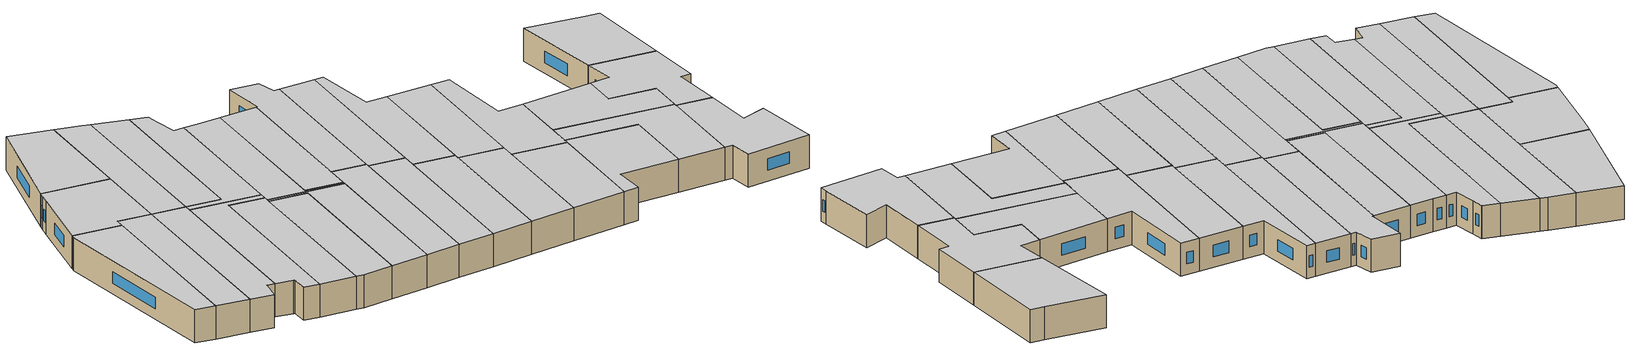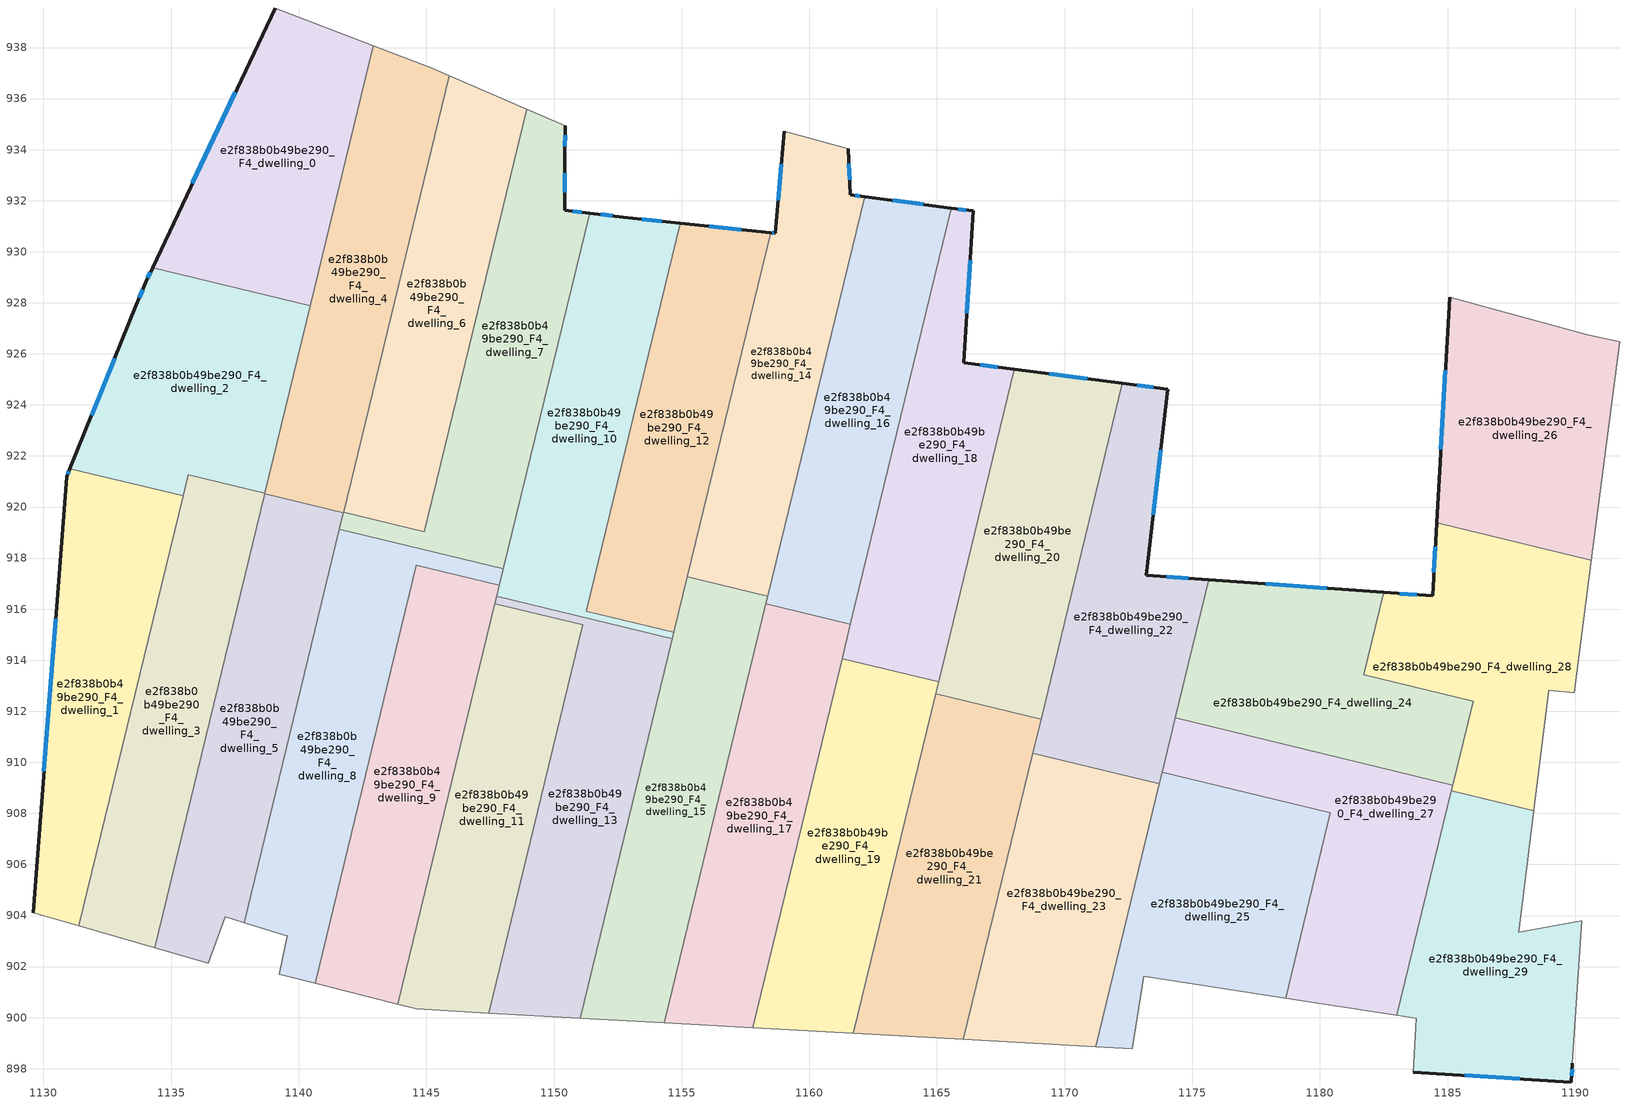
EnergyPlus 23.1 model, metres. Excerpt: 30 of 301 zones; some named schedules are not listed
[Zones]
e2f838b0b49be290_F4_dwelling_0
 floor to e2f838b0b49be290_F3_dwelling_0 (EU_floor_Construction): 1142.92,938.07 1140.46,927.88 1134.28,929.38 1139.07,939.55 z12
 wall outside (EU_wall_Construction): 1139.07,939.55 1134.28,929.38 z12:15
 wall to e2f838b0b49be290_F4_dwelling_2 (EU_wall_Construction): 1134.28,929.38 1140.46,927.88 z12:15
 wall adiabatic (EU_wall_Construction): 1142.92,938.07 1139.07,939.55 z12:15
 wall to e2f838b0b49be290_F4_dwelling_4 (EU_wall_Construction): 1140.46,927.88 1142.92,938.07 z12:15
 window (EU_Window_Construction): 1137.51,936.24 1135.84,932.69 z12.98:14.02
 ceiling to e2f838b0b49be290_F5_dwelling_0 (EU_floor_Construction): 1140.46,927.88 1142.92,938.07 1139.07,939.55 1134.28,929.38 z15
e2f838b0b49be290_F4_dwelling_1
 floor to e2f838b0b49be290_F3_dwelling_1 (EU_floor_Construction): 1135.47,920.44 1131.39,903.59 1129.59,904.11 1130.9,921.18 1131.04,921.51 z12
 wall outside (EU_wall_Construction): 1131.04,921.51 1130.9,921.18 1129.59,904.11 z12:15
 wall to e2f838b0b49be290_F4_dwelling_2 (EU_wall_Construction): 1135.47,920.44 1131.04,921.51 z12:15
 wall adiabatic (EU_wall_Construction): 1129.59,904.11 1131.39,903.59 z12:15
 wall to e2f838b0b49be290_F4_dwelling_3 (EU_wall_Construction): 1131.39,903.59 1135.47,920.44 z12:15
 window (EU_Window_Construction): 1130.48,915.63 1130.02,909.66 / 1130.99,921.4 1130.95,921.29 z12.98:14.02
 ceiling to e2f838b0b49be290_F5_dwelling_1 (EU_floor_Construction): 1131.39,903.59 1135.47,920.44 1131.04,921.51 1130.9,921.18 1129.59,904.11 z15
e2f838b0b49be290_F4_dwelling_10
 floor to e2f838b0b49be290_F3_dwelling_10 (EU_floor_Construction): 1154.93,931.12 1151.25,915.92 1154.69,915.09 1154.63,914.84 1147.75,916.51 1151.39,931.52 1152.71,931.36 z12
 wall outside (EU_wall_Construction): 1154.93,931.12 1152.71,931.36 1151.39,931.52 z12:15
 wall to e2f838b0b49be290_F4_dwelling_12 (EU_wall_Construction): 1154.69,915.09 1151.25,915.92 1154.93,931.12 z12:15
 wall to e2f838b0b49be290_F4_dwelling_13 (EU_wall_Construction): 1147.75,916.51 1154.63,914.84 z12:15
 wall to e2f838b0b49be290_F4_dwelling_7 (EU_wall_Construction): 1151.39,931.52 1148.01,917.58 z12:15
 wall to e2f838b0b49be290_F4_dwelling_15 (EU_wall_Construction): 1154.63,914.84 1154.69,915.09 z12:15
 wall to e2f838b0b49be290_F4_dwelling_8 (EU_wall_Construction): 1148.01,917.58 1147.86,916.94 z12:15
 wall to e2f838b0b49be290_F4_dwelling_9 (EU_wall_Construction): 1147.86,916.94 1147.75,916.51 z12:15
 window (EU_Window_Construction): 1154.21,931.2 1153.43,931.28 / 1152.28,931.41 1151.82,931.46 z12.98:14.02
 ceiling to e2f838b0b49be290_F5_dwelling_10 (EU_floor_Construction): 1154.63,914.84 1154.69,915.09 1151.25,915.92 1154.93,931.12 1152.71,931.36 1151.39,931.52 1147.75,916.51 z15
e2f838b0b49be290_F4_dwelling_11
 floor to e2f838b0b49be290_F3_dwelling_11 (EU_floor_Construction): 1151.12,915.39 1147.44,900.18 1144.6,900.34 1143.88,900.52 1147.69,916.22 z12
 wall adiabatic (EU_wall_Construction): 1143.88,900.52 1144.6,900.34 1147.44,900.18 z12:15
 wall to e2f838b0b49be290_F4_dwelling_13 (EU_wall_Construction): 1147.44,900.18 1151.12,915.39 1147.69,916.22 z12:15
 wall to e2f838b0b49be290_F4_dwelling_9 (EU_wall_Construction): 1147.69,916.22 1143.88,900.52 z12:15
 ceiling to e2f838b0b49be290_F5_dwelling_11 (EU_floor_Construction): 1147.44,900.18 1151.12,915.39 1147.69,916.22 1143.88,900.52 1144.6,900.34 z15
e2f838b0b49be290_F4_dwelling_12
 floor to e2f838b0b49be290_F3_dwelling_12 (EU_floor_Construction): 1158.48,930.75 1154.69,915.09 1151.25,915.92 1154.93,931.12 z12
 wall outside (EU_wall_Construction): 1158.48,930.75 1154.93,931.12 z12:15
 wall to e2f838b0b49be290_F4_dwelling_14 (EU_wall_Construction): 1155.22,917.28 1158.48,930.75 z12:15
 wall to e2f838b0b49be290_F4_dwelling_15 (EU_wall_Construction): 1154.69,915.09 1155.22,917.28 z12:15
 window (EU_Window_Construction): 1157.33,930.87 1156.09,931 z12.98:14.02
 ceiling to e2f838b0b49be290_F5_dwelling_12 (EU_floor_Construction): 1154.69,915.09 1158.48,930.75 1154.93,931.12 1151.25,915.92 z15
e2f838b0b49be290_F4_dwelling_13
 floor to e2f838b0b49be290_F3_dwelling_13 (EU_floor_Construction): 1154.63,914.84 1151.03,899.98 1147.44,900.18 1151.12,915.39 1147.69,916.22 1147.75,916.51 z12
 wall adiabatic (EU_wall_Construction): 1147.44,900.18 1151.03,899.98 z12:15
 wall to e2f838b0b49be290_F4_dwelling_15 (EU_wall_Construction): 1151.03,899.98 1154.63,914.84 z12:15
 wall to e2f838b0b49be290_F4_dwelling_9 (EU_wall_Construction): 1147.75,916.51 1147.69,916.22 z12:15
 ceiling to e2f838b0b49be290_F5_dwelling_13 (EU_floor_Construction): 1151.03,899.98 1154.63,914.84 1147.75,916.51 1147.69,916.22 1151.12,915.39 1147.44,900.18 z15
e2f838b0b49be290_F4_dwelling_14
 floor to e2f838b0b49be290_F3_dwelling_14 (EU_floor_Construction): 1161.52,934.03 1161.61,932.23 1162.16,932.16 1158.37,916.51 1155.22,917.28 1158.48,930.75 1158.67,930.73 1159.01,934.72 z12
 wall outside (EU_wall_Construction): 1162.16,932.16 1161.61,932.23 1161.52,934.03 / 1159.01,934.72 1158.67,930.73 1158.48,930.75 z12:15
 wall to e2f838b0b49be290_F4_dwelling_15 (EU_wall_Construction): 1155.22,917.28 1158.37,916.51 z12:15
 wall adiabatic (EU_wall_Construction): 1161.52,934.03 1159.01,934.72 z12:15
 wall to e2f838b0b49be290_F4_dwelling_16 (EU_wall_Construction): 1158.37,916.51 1162.16,932.16 z12:15
 window (EU_Window_Construction): 1161.58,932.81 1161.55,933.44 / 1161.98,932.18 1161.79,932.2 / 1158.61,930.73 1158.55,930.74 / 1158.9,933.42 1158.78,932.03 z12.98:14.02
 ceiling to e2f838b0b49be290_F5_dwelling_14 (EU_floor_Construction): 1158.37,916.51 1162.16,932.16 1161.61,932.23 1161.52,934.03 1159.01,934.72 1158.67,930.73 1158.48,930.75 1155.22,917.28 z15
e2f838b0b49be290_F4_dwelling_15
 floor to e2f838b0b49be290_F3_dwelling_15 (EU_floor_Construction): 1158.37,916.51 1154.32,899.8 1151.03,899.98 1155.22,917.28 z12
 wall adiabatic (EU_wall_Construction): 1151.03,899.98 1154.32,899.8 z12:15
 wall to e2f838b0b49be290_F4_dwelling_17 (EU_wall_Construction): 1154.32,899.8 1158.3,916.22 z12:15
 wall to e2f838b0b49be290_F4_dwelling_16 (EU_wall_Construction): 1158.3,916.22 1158.37,916.52 z12:15
 ceiling to e2f838b0b49be290_F5_dwelling_15 (EU_floor_Construction): 1154.32,899.8 1158.37,916.51 1155.22,917.28 1151.03,899.98 z15
e2f838b0b49be290_F4_dwelling_16
 floor to e2f838b0b49be290_F3_dwelling_16 (EU_floor_Construction): 1165.56,931.71 1161.61,915.42 1158.3,916.22 1162.16,932.16 z12
 wall outside (EU_wall_Construction): 1165.56,931.71 1162.16,932.16 z12:15
 wall to e2f838b0b49be290_F4_dwelling_17 (EU_wall_Construction): 1158.3,916.22 1161.61,915.42 z12:15
 wall to e2f838b0b49be290_F4_dwelling_18 (EU_wall_Construction): 1161.61,915.42 1165.56,931.71 z12:15
 window (EU_Window_Construction): 1164.45,931.86 1163.27,932.01 z12.98:14.02
 ceiling to e2f838b0b49be290_F5_dwelling_16 (EU_floor_Construction): 1161.61,915.42 1165.56,931.71 1162.16,932.16 1158.3,916.22 z15
e2f838b0b49be290_F4_dwelling_17
 floor to e2f838b0b49be290_F3_dwelling_17 (EU_floor_Construction): 1161.61,915.42 1157.78,899.61 1154.32,899.8 1158.3,916.22 z12
 wall adiabatic (EU_wall_Construction): 1154.32,899.8 1157.78,899.61 z12:15
 wall to e2f838b0b49be290_F4_dwelling_19 (EU_wall_Construction): 1157.78,899.61 1161.28,914.07 z12:15
 wall to e2f838b0b49be290_F4_dwelling_18 (EU_wall_Construction): 1161.28,914.07 1161.61,915.42 z12:15
 ceiling to e2f838b0b49be290_F5_dwelling_17 (EU_floor_Construction): 1157.78,899.61 1161.61,915.42 1158.3,916.22 1154.32,899.8 z15
e2f838b0b49be290_F4_dwelling_18
 floor to e2f838b0b49be290_F3_dwelling_18 (EU_floor_Construction): 1166.42,931.6 1166.05,925.66 1168.03,925.4 1165.06,913.15 1161.28,914.07 1165.56,931.71 z12
 wall outside (EU_wall_Construction): 1168.03,925.4 1166.05,925.66 1166.42,931.6 1165.56,931.71 z12:15
 wall to e2f838b0b49be290_F4_dwelling_19 (EU_wall_Construction): 1161.28,914.07 1165.06,913.15 z12:15
 wall to e2f838b0b49be290_F4_dwelling_20 (EU_wall_Construction): 1165.06,913.15 1168.03,925.4 z12:15
 window (EU_Window_Construction): 1166.14,931.63 1165.84,931.67 / 1166.17,927.59 1166.3,929.67 / 1167.39,925.48 1166.69,925.57 z12.98:14.02
 ceiling to e2f838b0b49be290_F5_dwelling_18 (EU_floor_Construction): 1165.06,913.15 1168.03,925.4 1166.05,925.66 1166.42,931.6 1165.56,931.71 1161.28,914.07 z15
e2f838b0b49be290_F4_dwelling_19
 floor to e2f838b0b49be290_F3_dwelling_19 (EU_floor_Construction): 1165.06,913.15 1161.73,899.38 1157.78,899.61 1161.28,914.07 z12
 wall adiabatic (EU_wall_Construction): 1157.78,899.61 1161.73,899.38 z12:15
 wall to e2f838b0b49be290_F4_dwelling_21 (EU_wall_Construction): 1161.73,899.38 1164.95,912.69 z12:15
 wall to e2f838b0b49be290_F4_dwelling_20 (EU_wall_Construction): 1164.95,912.69 1165.06,913.15 z12:15
 ceiling to e2f838b0b49be290_F5_dwelling_19 (EU_floor_Construction): 1161.73,899.38 1165.06,913.15 1161.28,914.07 1157.78,899.61 z15
e2f838b0b49be290_F4_dwelling_2
 floor to e2f838b0b49be290_F3_dwelling_2 (EU_floor_Construction): 1140.46,927.88 1138.68,920.53 1135.67,921.26 1135.47,920.44 1131.04,921.51 1133.64,927.92 1134,928.8 1134.28,929.38 z12
 wall outside (EU_wall_Construction): 1134.28,929.38 1134,928.8 1133.64,927.92 1131.04,921.51 z12:15
 wall to e2f838b0b49be290_F4_dwelling_3 (EU_wall_Construction): 1135.47,920.44 1135.67,921.26 1138.68,920.53 z12:15
 wall to e2f838b0b49be290_F4_dwelling_4 (EU_wall_Construction): 1138.68,920.53 1140.46,927.88 z12:15
 window (EU_Window_Construction): 1132.79,925.83 1131.88,923.59 / 1133.88,928.51 1133.76,928.2 / 1134.19,929.19 1134.09,928.99 z12.98:14.02
 ceiling to e2f838b0b49be290_F5_dwelling_2 (EU_floor_Construction): 1138.68,920.53 1140.46,927.88 1134.28,929.38 1134,928.8 1133.64,927.92 1131.04,921.51 1135.47,920.44 1135.67,921.26 z15
e2f838b0b49be290_F4_dwelling_20
 floor to e2f838b0b49be290_F3_dwelling_20 (EU_floor_Construction): 1172.26,924.84 1169.07,911.69 1164.95,912.69 1168.03,925.4 z12
 wall outside (EU_wall_Construction): 1172.26,924.84 1168.03,925.4 z12:15
 wall to e2f838b0b49be290_F4_dwelling_21 (EU_wall_Construction): 1164.95,912.69 1169.07,911.69 z12:15
 wall to e2f838b0b49be290_F4_dwelling_22 (EU_wall_Construction): 1169.07,911.69 1172.26,924.84 z12:15
 window (EU_Window_Construction): 1170.88,925.02 1169.4,925.22 z12.98:14.02
 ceiling to e2f838b0b49be290_F5_dwelling_20 (EU_floor_Construction): 1169.07,911.69 1172.26,924.84 1168.03,925.4 1164.95,912.69 z15
e2f838b0b49be290_F4_dwelling_21
 floor to e2f838b0b49be290_F3_dwelling_21 (EU_floor_Construction): 1169.07,911.69 1166.04,899.15 1161.73,899.38 1164.95,912.69 z12
 wall adiabatic (EU_wall_Construction): 1161.73,899.38 1166.04,899.15 z12:15
 wall to e2f838b0b49be290_F4_dwelling_23 (EU_wall_Construction): 1166.04,899.15 1168.75,910.36 z12:15
 wall to e2f838b0b49be290_F4_dwelling_22 (EU_wall_Construction): 1168.75,910.36 1169.08,911.69 z12:15
 ceiling to e2f838b0b49be290_F5_dwelling_21 (EU_floor_Construction): 1166.04,899.15 1169.07,911.69 1164.95,912.69 1161.73,899.38 z15
e2f838b0b49be290_F4_dwelling_22
 floor to e2f838b0b49be290_F3_dwelling_22 (EU_floor_Construction): 1174.04,924.61 1173.2,917.33 1175.65,917.15 1173.71,909.16 1168.75,910.36 1172.26,924.84 z12
 wall outside (EU_wall_Construction): 1175.65,917.15 1173.2,917.33 1174.04,924.61 1172.26,924.84 z12:15
 wall to e2f838b0b49be290_F4_dwelling_23 (EU_wall_Construction): 1168.75,910.36 1173.71,909.16 z12:15
 wall to e2f838b0b49be290_F4_dwelling_24 (EU_wall_Construction): 1174.34,911.74 1175.65,917.15 z12:15
 wall to e2f838b0b49be290_F4_dwelling_27 (EU_wall_Construction): 1173.82,909.62 1174.33,911.74 z12:15
 wall to e2f838b0b49be290_F4_dwelling_25 (EU_wall_Construction): 1173.71,909.16 1173.82,909.62 z12:15
 window (EU_Window_Construction): 1173.46,924.68 1172.84,924.76 / 1173.47,919.7 1173.77,922.24 / 1174.85,917.21 1174,917.27 z12.98:14.02
 ceiling to e2f838b0b49be290_F5_dwelling_22 (EU_floor_Construction): 1173.71,909.16 1175.65,917.15 1173.2,917.33 1174.04,924.61 1172.26,924.84 1168.75,910.36 z15
e2f838b0b49be290_F4_dwelling_23
 floor to e2f838b0b49be290_F3_dwelling_23 (EU_floor_Construction): 1173.71,909.16 1171.21,898.86 1166.04,899.15 1168.75,910.36 z12
 wall adiabatic (EU_wall_Construction): 1166.04,899.15 1171.21,898.86 z12:15
 wall to e2f838b0b49be290_F4_dwelling_25 (EU_wall_Construction): 1171.21,898.86 1173.71,909.16 z12:15
 ceiling to e2f838b0b49be290_F5_dwelling_23 (EU_floor_Construction): 1171.21,898.86 1173.71,909.16 1168.75,910.36 1166.04,899.15 z15
e2f838b0b49be290_F4_dwelling_24
 floor to e2f838b0b49be290_F3_dwelling_24 (EU_floor_Construction): 1182.5,916.66 1181.72,913.43 1186,912.39 1185.2,909.11 1174.33,911.74 1175.65,917.15 z12
 wall outside (EU_wall_Construction): 1182.5,916.66 1175.65,917.15 z12:15
 wall to e2f838b0b49be290_F4_dwelling_28 (EU_wall_Construction): 1185.2,909.11 1186,912.39 1181.72,913.43 1182.5,916.66 z12:15
 wall to e2f838b0b49be290_F4_dwelling_27 (EU_wall_Construction): 1174.33,911.74 1185.2,909.11 z12:15
 window (EU_Window_Construction): 1180.27,916.82 1177.88,916.99 z12.98:14.02
 ceiling to e2f838b0b49be290_F5_dwelling_24 (EU_floor_Construction): 1185.2,909.11 1186,912.39 1181.72,913.43 1182.5,916.66 1175.65,917.15 1174.33,911.74 z15
e2f838b0b49be290_F4_dwelling_25
 floor to e2f838b0b49be290_F3_dwelling_25 (EU_floor_Construction): 1180.41,908.02 1178.65,900.77 1173.1,901.62 1172.64,898.78 1171.21,898.86 1173.82,909.62 z12
 wall to e2f838b0b49be290_F4_dwelling_27 (EU_wall_Construction): 1178.65,900.77 1180.41,908.02 1173.82,909.62 z12:15
 wall adiabatic (EU_wall_Construction): 1171.21,898.86 1172.64,898.78 1173.1,901.62 1178.65,900.77 z12:15
 ceiling to e2f838b0b49be290_F5_dwelling_25 (EU_floor_Construction): 1178.65,900.77 1180.41,908.02 1173.82,909.62 1171.21,898.86 1172.64,898.78 1173.1,901.62 z15
e2f838b0b49be290_F4_dwelling_26
 floor to e2f838b0b49be290_F3_dwelling_26 (EU_floor_Construction): 1191.75,926.47 1190.64,917.92 1184.57,919.38 1185.08,928.23 1190.48,926.75 z12
 wall outside (EU_wall_Construction): 1185.08,928.23 1184.57,919.38 z12:15
 wall adiabatic (EU_wall_Construction): 1190.64,917.92 1191.75,926.47 1190.48,926.75 1185.08,928.23 z12:15
 wall to e2f838b0b49be290_F4_dwelling_28 (EU_wall_Construction): 1184.57,919.38 1190.64,917.92 z12:15
 window (EU_Window_Construction): 1184.92,925.35 1184.74,922.26 z12.98:14.02
 ceiling to e2f838b0b49be290_F5_dwelling_26 (EU_floor_Construction): 1190.64,917.92 1191.75,926.47 1190.48,926.75 1185.08,928.23 1184.57,919.38 z15
e2f838b0b49be290_F4_dwelling_27
 floor to e2f838b0b49be290_F3_dwelling_27 (EU_floor_Construction): 1185.2,909.11 1183.02,900.09 1178.65,900.77 1180.41,908.02 1173.82,909.62 1174.33,911.74 z12
 wall adiabatic (EU_wall_Construction): 1178.65,900.77 1183.02,900.09 z12:15
 wall to e2f838b0b49be290_F4_dwelling_29 (EU_wall_Construction): 1183.02,900.09 1185.15,908.89 z12:15
 wall to e2f838b0b49be290_F4_dwelling_28 (EU_wall_Construction): 1185.15,908.89 1185.2,909.11 z12:15
 ceiling to e2f838b0b49be290_F5_dwelling_27 (EU_floor_Construction): 1183.02,900.09 1185.2,909.11 1174.33,911.74 1173.82,909.62 1180.41,908.02 1178.65,900.77 z15
e2f838b0b49be290_F4_dwelling_28
 floor to e2f838b0b49be290_F3_dwelling_28 (EU_floor_Construction): 1190.64,917.92 1189.96,912.72 1188.95,912.83 1188.37,908.11 1185.15,908.89 1186,912.39 1181.72,913.43 1182.5,916.66 1184.41,916.52 1184.57,919.38 z12
 wall outside (EU_wall_Construction): 1184.57,919.38 1184.41,916.52 1182.5,916.66 z12:15
 wall adiabatic (EU_wall_Construction): 1188.37,908.11 1188.95,912.83 1189.96,912.72 1190.64,917.92 z12:15
 wall to e2f838b0b49be290_F4_dwelling_29 (EU_wall_Construction): 1185.15,908.89 1188.37,908.11 z12:15
 window (EU_Window_Construction): 1183.79,916.56 1183.12,916.61 / 1184.52,918.45 1184.46,917.45 z12.98:14.02
 ceiling to e2f838b0b49be290_F5_dwelling_28 (EU_floor_Construction): 1188.37,908.11 1188.95,912.83 1189.96,912.72 1190.64,917.92 1184.57,919.38 1184.41,916.52 1182.5,916.66 1181.72,913.43 1186,912.39 1185.15,908.89 z15
e2f838b0b49be290_F4_dwelling_29
 floor to e2f838b0b49be290_F3_dwelling_29 (EU_floor_Construction): 1188.37,908.11 1187.79,903.35 1190.26,903.8 1189.89,898.21 1189.84,897.48 1183.65,897.87 1183.77,899.98 1183.02,900.09 1185.15,908.89 z12
 wall outside (EU_wall_Construction): 1183.65,897.87 1189.84,897.48 1189.89,898.21 z12:15
 wall adiabatic (EU_wall_Construction): 1189.89,898.21 1190.26,903.8 1187.79,903.35 1188.37,908.11 / 1183.02,900.09 1183.77,899.98 1183.65,897.87 z12:15
 window (EU_Window_Construction): 1189.86,897.72 1189.87,897.97 / 1185.66,897.74 1187.83,897.6 z12.98:14.02
 ceiling to e2f838b0b49be290_F5_dwelling_29 (EU_floor_Construction): 1189.84,897.48 1189.89,898.21 1190.26,903.8 1187.79,903.35 1188.37,908.11 1185.15,908.89 1183.02,900.09 1183.77,899.98 1183.65,897.87 z15
e2f838b0b49be290_F4_dwelling_3
 floor to e2f838b0b49be290_F3_dwelling_3 (EU_floor_Construction): 1138.68,920.53 1134.37,902.74 1131.39,903.59 1135.67,921.26 z12
 wall adiabatic (EU_wall_Construction): 1131.39,903.59 1134.37,902.74 z12:15
 wall to e2f838b0b49be290_F4_dwelling_5 (EU_wall_Construction): 1134.37,902.74 1138.67,920.53 z12:15
 ceiling to e2f838b0b49be290_F5_dwelling_3 (EU_floor_Construction): 1134.37,902.74 1138.68,920.53 1135.67,921.26 1131.39,903.59 z15
e2f838b0b49be290_F4_dwelling_4
 floor to e2f838b0b49be290_F3_dwelling_4 (EU_floor_Construction): 1145.22,937.19 1145.9,936.9 1141.75,919.78 1138.68,920.53 1142.92,938.07 z12
 wall adiabatic (EU_wall_Construction): 1145.9,936.9 1145.22,937.19 1142.92,938.07 z12:15
 wall to e2f838b0b49be290_F4_dwelling_5 (EU_wall_Construction): 1138.68,920.53 1141.75,919.78 z12:15
 wall to e2f838b0b49be290_F4_dwelling_6 (EU_wall_Construction): 1141.75,919.8 1145.9,936.9 z12:15
 wall to e2f838b0b49be290_F4_dwelling_7 (EU_wall_Construction): 1141.75,919.78 1141.75,919.8 z12:15
 ceiling to e2f838b0b49be290_F5_dwelling_4 (EU_floor_Construction): 1141.75,919.78 1145.9,936.9 1145.22,937.19 1142.92,938.07 1138.68,920.53 z15
e2f838b0b49be290_F4_dwelling_5
 floor to e2f838b0b49be290_F3_dwelling_5 (EU_floor_Construction): 1141.75,919.78 1137.86,903.72 1137.13,903.94 1136.46,902.14 1134.37,902.74 1138.68,920.53 z12
 wall adiabatic (EU_wall_Construction): 1134.37,902.74 1136.46,902.14 1137.13,903.94 1137.86,903.72 z12:15
 wall to e2f838b0b49be290_F4_dwelling_8 (EU_wall_Construction): 1137.86,903.72 1141.59,919.14 z12:15
 wall to e2f838b0b49be290_F4_dwelling_7 (EU_wall_Construction): 1141.59,919.14 1141.75,919.78 z12:15
 ceiling to e2f838b0b49be290_F5_dwelling_5 (EU_floor_Construction): 1137.86,903.72 1141.75,919.78 1138.68,920.53 1134.37,902.74 1136.46,902.14 1137.13,903.94 z15
e2f838b0b49be290_F4_dwelling_6
 floor to e2f838b0b49be290_F3_dwelling_6 (EU_floor_Construction): 1148.93,935.59 1144.92,919.03 1141.75,919.8 1145.9,936.9 z12
 wall to e2f838b0b49be290_F4_dwelling_7 (EU_wall_Construction): 1141.75,919.8 1144.92,919.03 1148.93,935.59 z12:15
 wall adiabatic (EU_wall_Construction): 1148.93,935.59 1145.9,936.9 z12:15
 ceiling to e2f838b0b49be290_F5_dwelling_6 (EU_floor_Construction): 1144.92,919.03 1148.93,935.59 1145.9,936.9 1141.75,919.8 z15
e2f838b0b49be290_F4_dwelling_7
 floor to e2f838b0b49be290_F3_dwelling_7 (EU_floor_Construction): 1150.44,934.94 1150.41,933.76 1150.43,931.63 1151.39,931.52 1148.02,917.58 1141.59,919.14 1141.75,919.8 1144.92,919.03 1148.93,935.59 1150.43,934.94 z12
 wall outside (EU_wall_Construction): 1151.39,931.52 1150.43,931.63 1150.41,933.76 1150.44,934.94 z12:15
 wall adiabatic (EU_wall_Construction): 1150.44,934.94 1150.43,934.94 1148.93,935.59 z12:15
 wall to e2f838b0b49be290_F4_dwelling_8 (EU_wall_Construction): 1141.59,919.14 1148.02,917.58 z12:15
 window (EU_Window_Construction): 1150.42,934.14 1150.43,934.55 / 1150.42,932.32 1150.42,933.07 / 1151.08,931.55 1150.74,931.59 z12.98:14.02
 ceiling to e2f838b0b49be290_F5_dwelling_7 (EU_floor_Construction): 1148.02,917.58 1151.39,931.52 1150.43,931.63 1150.41,933.76 1150.44,934.94 1150.43,934.94 1148.93,935.59 1144.92,919.03 1141.75,919.8 1141.59,919.14 z15
e2f838b0b49be290_F4_dwelling_8
 floor to e2f838b0b49be290_F3_dwelling_8 (EU_floor_Construction): 1148.02,917.58 1147.86,916.94 1144.61,917.73 1140.64,901.34 1139.23,901.7 1139.56,903.2 1139.45,903.23 1137.86,903.72 1141.59,919.14 z12
 wall adiabatic (EU_wall_Construction): 1137.86,903.72 1139.45,903.23 1139.56,903.2 1139.23,901.7 1140.64,901.34 z12:15
 wall to e2f838b0b49be290_F4_dwelling_9 (EU_wall_Construction): 1140.64,901.34 1144.61,917.73 1147.86,916.94 z12:15
 ceiling to e2f838b0b49be290_F5_dwelling_8 (EU_floor_Construction): 1140.64,901.34 1144.61,917.73 1147.86,916.94 1148.02,917.58 1141.59,919.14 1137.86,903.72 1139.45,903.23 1139.56,903.2 1139.23,901.7 z15
e2f838b0b49be290_F4_dwelling_9
 floor to e2f838b0b49be290_F3_dwelling_9 (EU_floor_Construction): 1147.86,916.94 1143.88,900.52 1140.64,901.34 1144.61,917.73 z12
 wall adiabatic (EU_wall_Construction): 1140.64,901.34 1143.88,900.52 z12:15
 ceiling to e2f838b0b49be290_F5_dwelling_9 (EU_floor_Construction): 1143.88,900.52 1147.86,916.94 1144.61,917.73 1140.64,901.34 z15
[Building]
EU S2 Campaign: North Axis=0; Terrain=City; Solar Distribution=FullExterior
[Site:Location]
Bologna: Latitude=44.5; Longitude=11.25; Time Zone=1; Elevation=37
[SizingPeriod:WeatherFileDays]
AnnualSizingPeriod: Begin Month=1; Begin Day of Month=1; End Month=12; End Day of Month=31; Day of Week for Start Day=Monday; Use Weather File Daylight Saving Period=No; Use Weather File Rain and Snow Indicators=No
[MATERIAL]
EU_InternalMass_Material: Roughness=MediumRough; Thickness=0.1; Conductivity=1; Density=1800; Specific Heat=900; Thermal Absorptance=0.9; Solar Absorptance=0.7; Visible Absorptance=0.7
[MATERIAL:NOMASS] Roughness=MediumRough; Thermal Absorptance=0.9; Solar Absorptance=0.7; Visible Absorptance=0.7
Name | Thermal Resistance
EU_wall_NoMass | 0.905828
EU_floor_NoMass | 0.67114
[WINDOWMATERIAL:SIMPLEGLAZINGSYSTEM]
EU_Window_SimpleGlazing: UFactor=4.52486; Solar Heat Gain Coefficient=0.85; Visible Transmittance=0.85
[CONSTRUCTION]
EU_wall_Construction: EU_wall_NoMass
EU_floor_Construction: EU_floor_NoMass
EU_Window_Construction: EU_Window_SimpleGlazing
EU_InternalMass_Construction: EU_InternalMass_Material
[ZONE] Type=1; Multiplier=1; Ceiling Height=autocalculate; Floor Area=autocalculate; Part of Total Floor Area=Yes
Name | Volume
e2f838b0b49be290_F4_dwelling_0; e2f838b0b49be290_F4_dwelling_2 | 169.373
e2f838b0b49be290_F4_dwelling_1 | 169.365
e2f838b0b49be290_F4_dwelling_10 | 168.926
e2f838b0b49be290_F4_dwelling_11 | 169.351
e2f838b0b49be290_F4_dwelling_12 | 168.511
e2f838b0b49be290_F4_dwelling_13 | 168.913
e2f838b0b49be290_F4_dwelling_14 | 170.202
e2f838b0b49be290_F4_dwelling_15 | 170.205
e2f838b0b49be290_F4_dwelling_16 | 169.418
e2f838b0b49be290_F4_dwelling_17 | 169.406
e2f838b0b49be290_F4_dwelling_18 | 169.361
e2f838b0b49be290_F4_dwelling_19 | 169.372
e2f838b0b49be290_F4_dwelling_20; e2f838b0b49be290_F4_dwelling_3 | 169.356
e2f838b0b49be290_F4_dwelling_21 | 169.353
e2f838b0b49be290_F4_dwelling_22 | 169.386
e2f838b0b49be290_F4_dwelling_23 | 169.389
e2f838b0b49be290_F4_dwelling_24 | 169.354
e2f838b0b49be290_F4_dwelling_25 | 169.174
e2f838b0b49be290_F4_dwelling_26 | 169.477
e2f838b0b49be290_F4_dwelling_27 | 169.378
e2f838b0b49be290_F4_dwelling_28 | 169.463
e2f838b0b49be290_F4_dwelling_29 | 169.367
e2f838b0b49be290_F4_dwelling_4 | 169.371
e2f838b0b49be290_F4_dwelling_5 | 169.342
e2f838b0b49be290_F4_dwelling_6 | 169.381
e2f838b0b49be290_F4_dwelling_7 | 169.375
e2f838b0b49be290_F4_dwelling_8 | 169.402
e2f838b0b49be290_F4_dwelling_9 | 169.412
[INTERNALMASS] Construction=EU_InternalMass_Construction
Name | Zone or ZoneList | Surface Area
e2f838b0b49be290_F4_dwelling_0_EU_InternalMass | e2f838b0b49be290_F4_dwelling_0 | 56.4556
e2f838b0b49be290_F4_dwelling_1_EU_InternalMass | e2f838b0b49be290_F4_dwelling_1 | 56.4551
e2f838b0b49be290_F4_dwelling_2_EU_InternalMass | e2f838b0b49be290_F4_dwelling_2 | 56.4577
e2f838b0b49be290_F4_dwelling_3_EU_InternalMass | e2f838b0b49be290_F4_dwelling_3 | 56.4525
e2f838b0b49be290_F4_dwelling_4_EU_InternalMass | e2f838b0b49be290_F4_dwelling_4 | 56.4571
e2f838b0b49be290_F4_dwelling_5_EU_InternalMass | e2f838b0b49be290_F4_dwelling_5 | 56.448
e2f838b0b49be290_F4_dwelling_6_EU_InternalMass | e2f838b0b49be290_F4_dwelling_6 | 56.4598
e2f838b0b49be290_F4_dwelling_7_EU_InternalMass | e2f838b0b49be290_F4_dwelling_7 | 56.4582
e2f838b0b49be290_F4_dwelling_8_EU_InternalMass | e2f838b0b49be290_F4_dwelling_8 | 56.4675
e2f838b0b49be290_F4_dwelling_9_EU_InternalMass | e2f838b0b49be290_F4_dwelling_9 | 56.4724
e2f838b0b49be290_F4_dwelling_10_EU_InternalMass | e2f838b0b49be290_F4_dwelling_10 | 56.3092
e2f838b0b49be290_F4_dwelling_11_EU_InternalMass | e2f838b0b49be290_F4_dwelling_11 | 56.4505
e2f838b0b49be290_F4_dwelling_12_EU_InternalMass | e2f838b0b49be290_F4_dwelling_12 | 56.1702
e2f838b0b49be290_F4_dwelling_13_EU_InternalMass | e2f838b0b49be290_F4_dwelling_13 | 56.304
e2f838b0b49be290_F4_dwelling_14_EU_InternalMass | e2f838b0b49be290_F4_dwelling_14 | 56.7323
e2f838b0b49be290_F4_dwelling_15_EU_InternalMass | e2f838b0b49be290_F4_dwelling_15 | 56.7351
e2f838b0b49be290_F4_dwelling_16_EU_InternalMass | e2f838b0b49be290_F4_dwelling_16 | 56.473
e2f838b0b49be290_F4_dwelling_17_EU_InternalMass | e2f838b0b49be290_F4_dwelling_17 | 56.4689
e2f838b0b49be290_F4_dwelling_18_EU_InternalMass | e2f838b0b49be290_F4_dwelling_18 | 56.4544
e2f838b0b49be290_F4_dwelling_19_EU_InternalMass | e2f838b0b49be290_F4_dwelling_19 | 56.4571
e2f838b0b49be290_F4_dwelling_20_EU_InternalMass | e2f838b0b49be290_F4_dwelling_20 | 56.4512
e2f838b0b49be290_F4_dwelling_21_EU_InternalMass | e2f838b0b49be290_F4_dwelling_21 | 56.4509
e2f838b0b49be290_F4_dwelling_22_EU_InternalMass | e2f838b0b49be290_F4_dwelling_22 | 56.4617
e2f838b0b49be290_F4_dwelling_23_EU_InternalMass | e2f838b0b49be290_F4_dwelling_23 | 56.464
e2f838b0b49be290_F4_dwelling_24_EU_InternalMass | e2f838b0b49be290_F4_dwelling_24 | 56.4503
e2f838b0b49be290_F4_dwelling_25_EU_InternalMass | e2f838b0b49be290_F4_dwelling_25 | 56.3913
e2f838b0b49be290_F4_dwelling_26_EU_InternalMass | e2f838b0b49be290_F4_dwelling_26 | 56.4942
e2f838b0b49be290_F4_dwelling_27_EU_InternalMass | e2f838b0b49be290_F4_dwelling_27 | 56.4581
e2f838b0b49be290_F4_dwelling_28_EU_InternalMass | e2f838b0b49be290_F4_dwelling_28 | 56.4877
e2f838b0b49be290_F4_dwelling_29_EU_InternalMass | e2f838b0b49be290_F4_dwelling_29 | 56.4551
[OTHEREQUIPMENT] Fuel Type=Electricity; Design Level Calculation Method=Watts/Area; Power per Zone Floor Area=1; Fraction Latent=0; Fraction Radiant=0; Fraction Lost=0; Carbon Dioxide Generation Rate=0; EndUse Subcategory=EU_Step8_InternalGains
Name | Zone or ZoneList or Space or SpaceList | Schedule
EU_Step8_InternalGain_e2f838b0b49be290_F4_dwelling_0_f000 | e2f838b0b49be290_F4_dwelling_0 | EU_Step8_GainSchedule_e2f838b0b49be290_F4_dwelling_0_f000
EU_Step8_InternalGain_e2f838b0b49be290_F4_dwelling_1_f000 | e2f838b0b49be290_F4_dwelling_1 | EU_Step8_GainSchedule_e2f838b0b49be290_F4_dwelling_1_f000
EU_Step8_InternalGain_e2f838b0b49be290_F4_dwelling_2_f000 | e2f838b0b49be290_F4_dwelling_2 | EU_Step8_GainSchedule_e2f838b0b49be290_F4_dwelling_2_f000
EU_Step8_InternalGain_e2f838b0b49be290_F4_dwelling_3_f000 | e2f838b0b49be290_F4_dwelling_3 | EU_Step8_GainSchedule_e2f838b0b49be290_F4_dwelling_3_f000
EU_Step8_InternalGain_e2f838b0b49be290_F4_dwelling_4_f000 | e2f838b0b49be290_F4_dwelling_4 | EU_Step8_GainSchedule_e2f838b0b49be290_F4_dwelling_4_f000
EU_Step8_InternalGain_e2f838b0b49be290_F4_dwelling_5_f000 | e2f838b0b49be290_F4_dwelling_5 | EU_Step8_GainSchedule_e2f838b0b49be290_F4_dwelling_5_f000
EU_Step8_InternalGain_e2f838b0b49be290_F4_dwelling_6_f000 | e2f838b0b49be290_F4_dwelling_6 | EU_Step8_GainSchedule_e2f838b0b49be290_F4_dwelling_6_f000
EU_Step8_InternalGain_e2f838b0b49be290_F4_dwelling_7_f000 | e2f838b0b49be290_F4_dwelling_7 | EU_Step8_GainSchedule_e2f838b0b49be290_F4_dwelling_7_f000
EU_Step8_InternalGain_e2f838b0b49be290_F4_dwelling_8_f000 | e2f838b0b49be290_F4_dwelling_8 | EU_Step8_GainSchedule_e2f838b0b49be290_F4_dwelling_8_f000
EU_Step8_InternalGain_e2f838b0b49be290_F4_dwelling_9_f000 | e2f838b0b49be290_F4_dwelling_9 | EU_Step8_GainSchedule_e2f838b0b49be290_F4_dwelling_9_f000
EU_Step8_InternalGain_e2f838b0b49be290_F4_dwelling_10_f000 | e2f838b0b49be290_F4_dwelling_10 | EU_Step8_GainSchedule_e2f838b0b49be290_F4_dwelling_10_f000
EU_Step8_InternalGain_e2f838b0b49be290_F4_dwelling_11_f000 | e2f838b0b49be290_F4_dwelling_11 | EU_Step8_GainSchedule_e2f838b0b49be290_F4_dwelling_11_f000
EU_Step8_InternalGain_e2f838b0b49be290_F4_dwelling_12_f000 | e2f838b0b49be290_F4_dwelling_12 | EU_Step8_GainSchedule_e2f838b0b49be290_F4_dwelling_12_f000
EU_Step8_InternalGain_e2f838b0b49be290_F4_dwelling_13_f000 | e2f838b0b49be290_F4_dwelling_13 | EU_Step8_GainSchedule_e2f838b0b49be290_F4_dwelling_13_f000
EU_Step8_InternalGain_e2f838b0b49be290_F4_dwelling_14_f000 | e2f838b0b49be290_F4_dwelling_14 | EU_Step8_GainSchedule_e2f838b0b49be290_F4_dwelling_14_f000
EU_Step8_InternalGain_e2f838b0b49be290_F4_dwelling_15_f000 | e2f838b0b49be290_F4_dwelling_15 | EU_Step8_GainSchedule_e2f838b0b49be290_F4_dwelling_15_f000
EU_Step8_InternalGain_e2f838b0b49be290_F4_dwelling_16_f000 | e2f838b0b49be290_F4_dwelling_16 | EU_Step8_GainSchedule_e2f838b0b49be290_F4_dwelling_16_f000
EU_Step8_InternalGain_e2f838b0b49be290_F4_dwelling_17_f000 | e2f838b0b49be290_F4_dwelling_17 | EU_Step8_GainSchedule_e2f838b0b49be290_F4_dwelling_17_f000
EU_Step8_InternalGain_e2f838b0b49be290_F4_dwelling_18_f000 | e2f838b0b49be290_F4_dwelling_18 | EU_Step8_GainSchedule_e2f838b0b49be290_F4_dwelling_18_f000
EU_Step8_InternalGain_e2f838b0b49be290_F4_dwelling_19_f000 | e2f838b0b49be290_F4_dwelling_19 | EU_Step8_GainSchedule_e2f838b0b49be290_F4_dwelling_19_f000
EU_Step8_InternalGain_e2f838b0b49be290_F4_dwelling_20_f000 | e2f838b0b49be290_F4_dwelling_20 | EU_Step8_GainSchedule_e2f838b0b49be290_F4_dwelling_20_f000
EU_Step8_InternalGain_e2f838b0b49be290_F4_dwelling_21_f000 | e2f838b0b49be290_F4_dwelling_21 | EU_Step8_GainSchedule_e2f838b0b49be290_F4_dwelling_21_f000
EU_Step8_InternalGain_e2f838b0b49be290_F4_dwelling_22_f000 | e2f838b0b49be290_F4_dwelling_22 | EU_Step8_GainSchedule_e2f838b0b49be290_F4_dwelling_22_f000
EU_Step8_InternalGain_e2f838b0b49be290_F4_dwelling_23_f000 | e2f838b0b49be290_F4_dwelling_23 | EU_Step8_GainSchedule_e2f838b0b49be290_F4_dwelling_23_f000
EU_Step8_InternalGain_e2f838b0b49be290_F4_dwelling_24_f000 | e2f838b0b49be290_F4_dwelling_24 | EU_Step8_GainSchedule_e2f838b0b49be290_F4_dwelling_24_f000
EU_Step8_InternalGain_e2f838b0b49be290_F4_dwelling_25_f000 | e2f838b0b49be290_F4_dwelling_25 | EU_Step8_GainSchedule_e2f838b0b49be290_F4_dwelling_25_f000
EU_Step8_InternalGain_e2f838b0b49be290_F4_dwelling_26_f000 | e2f838b0b49be290_F4_dwelling_26 | EU_Step8_GainSchedule_e2f838b0b49be290_F4_dwelling_26_f000
EU_Step8_InternalGain_e2f838b0b49be290_F4_dwelling_27_f000 | e2f838b0b49be290_F4_dwelling_27 | EU_Step8_GainSchedule_e2f838b0b49be290_F4_dwelling_27_f000
EU_Step8_InternalGain_e2f838b0b49be290_F4_dwelling_28_f000 | e2f838b0b49be290_F4_dwelling_28 | EU_Step8_GainSchedule_e2f838b0b49be290_F4_dwelling_28_f000
EU_Step8_InternalGain_e2f838b0b49be290_F4_dwelling_29_f000 | e2f838b0b49be290_F4_dwelling_29 | EU_Step8_GainSchedule_e2f838b0b49be290_F4_dwelling_29_f000
[ZONEVENTILATION:DESIGNFLOWRATE] Schedule=EU_AlwaysOn; Design Flow Rate Calculation Method=AirChanges/Hour; Air Changes per Hour=0.73129; Ventilation Type=Natural; Fan Pressure Rise=0; Fan Total Efficiency=1; Constant Term Coefficient=1; Temperature Term Coefficient=0; Velocity Term Coefficient=0; Velocity Squared Term Coefficient=0; Minimum Indoor Temperature=-100; Maximum Indoor Temperature=100; Delta Temperature=-100; Minimum Outdoor Temperature=-100; Maximum Outdoor Temperature=100; Maximum Wind Speed=40
Name | Zone or ZoneList or Space or SpaceList
EU_ConstantAir_e2f838b0b49be290_F4_dwelling_0 | e2f838b0b49be290_F4_dwelling_0
EU_ConstantAir_e2f838b0b49be290_F4_dwelling_1 | e2f838b0b49be290_F4_dwelling_1
EU_ConstantAir_e2f838b0b49be290_F4_dwelling_2 | e2f838b0b49be290_F4_dwelling_2
EU_ConstantAir_e2f838b0b49be290_F4_dwelling_3 | e2f838b0b49be290_F4_dwelling_3
EU_ConstantAir_e2f838b0b49be290_F4_dwelling_4 | e2f838b0b49be290_F4_dwelling_4
EU_ConstantAir_e2f838b0b49be290_F4_dwelling_5 | e2f838b0b49be290_F4_dwelling_5
EU_ConstantAir_e2f838b0b49be290_F4_dwelling_6 | e2f838b0b49be290_F4_dwelling_6
EU_ConstantAir_e2f838b0b49be290_F4_dwelling_7 | e2f838b0b49be290_F4_dwelling_7
EU_ConstantAir_e2f838b0b49be290_F4_dwelling_8 | e2f838b0b49be290_F4_dwelling_8
EU_ConstantAir_e2f838b0b49be290_F4_dwelling_9 | e2f838b0b49be290_F4_dwelling_9
EU_ConstantAir_e2f838b0b49be290_F4_dwelling_10 | e2f838b0b49be290_F4_dwelling_10
EU_ConstantAir_e2f838b0b49be290_F4_dwelling_11 | e2f838b0b49be290_F4_dwelling_11
EU_ConstantAir_e2f838b0b49be290_F4_dwelling_12 | e2f838b0b49be290_F4_dwelling_12
EU_ConstantAir_e2f838b0b49be290_F4_dwelling_13 | e2f838b0b49be290_F4_dwelling_13
EU_ConstantAir_e2f838b0b49be290_F4_dwelling_14 | e2f838b0b49be290_F4_dwelling_14
EU_ConstantAir_e2f838b0b49be290_F4_dwelling_15 | e2f838b0b49be290_F4_dwelling_15
EU_ConstantAir_e2f838b0b49be290_F4_dwelling_16 | e2f838b0b49be290_F4_dwelling_16
EU_ConstantAir_e2f838b0b49be290_F4_dwelling_17 | e2f838b0b49be290_F4_dwelling_17
EU_ConstantAir_e2f838b0b49be290_F4_dwelling_18 | e2f838b0b49be290_F4_dwelling_18
EU_ConstantAir_e2f838b0b49be290_F4_dwelling_19 | e2f838b0b49be290_F4_dwelling_19
EU_ConstantAir_e2f838b0b49be290_F4_dwelling_20 | e2f838b0b49be290_F4_dwelling_20
EU_ConstantAir_e2f838b0b49be290_F4_dwelling_21 | e2f838b0b49be290_F4_dwelling_21
EU_ConstantAir_e2f838b0b49be290_F4_dwelling_22 | e2f838b0b49be290_F4_dwelling_22
EU_ConstantAir_e2f838b0b49be290_F4_dwelling_23 | e2f838b0b49be290_F4_dwelling_23
EU_ConstantAir_e2f838b0b49be290_F4_dwelling_24 | e2f838b0b49be290_F4_dwelling_24
EU_ConstantAir_e2f838b0b49be290_F4_dwelling_25 | e2f838b0b49be290_F4_dwelling_25
EU_ConstantAir_e2f838b0b49be290_F4_dwelling_26 | e2f838b0b49be290_F4_dwelling_26
EU_ConstantAir_e2f838b0b49be290_F4_dwelling_27 | e2f838b0b49be290_F4_dwelling_27
EU_ConstantAir_e2f838b0b49be290_F4_dwelling_28 | e2f838b0b49be290_F4_dwelling_28
EU_ConstantAir_e2f838b0b49be290_F4_dwelling_29 | e2f838b0b49be290_F4_dwelling_29
[HVACTEMPLATE:ZONE:IDEALLOADSAIRSYSTEM] System Availability Schedule=EU_AlwaysOn; Maximum Heating Supply Air Temperature=50; Minimum Cooling Supply Air Temperature=13; Maximum Heating Supply Air Humidity Ratio=0.0156; Minimum Cooling Supply Air Humidity Ratio=0.0077; Heating Limit=NoLimit; Cooling Limit=NoLimit; Heating Availability Schedule=EU_AlwaysOn; Cooling Availability Schedule=EU_CoolingOff; Dehumidification Control Type=ConstantSensibleHeatRatio; Cooling Sensible Heat Ratio=0.7; Dehumidification Setpoint=60; Humidification Control Type=None; Humidification Setpoint=30; Outdoor Air Method=None; Outdoor Air Flow Rate per Person=0.00944; Outdoor Air Flow Rate per Zone Floor Area=0; Outdoor Air Flow Rate per Zone=0; Demand Controlled Ventilation Type=None; Outdoor Air Economizer Type=NoEconomizer; Heat Recovery Type=None; Sensible Heat Recovery Effectiveness=0.7; Latent Heat Recovery Effectiveness=0.65
Name | Template Thermostat
e2f838b0b49be290_F4_dwelling_0 | EU_HeatOnly_e2f838b0b49be290_F4_dwelling_0
e2f838b0b49be290_F4_dwelling_1 | EU_HeatOnly_e2f838b0b49be290_F4_dwelling_1
e2f838b0b49be290_F4_dwelling_2 | EU_HeatOnly_e2f838b0b49be290_F4_dwelling_2
e2f838b0b49be290_F4_dwelling_3 | EU_HeatOnly_e2f838b0b49be290_F4_dwelling_3
e2f838b0b49be290_F4_dwelling_4 | EU_HeatOnly_e2f838b0b49be290_F4_dwelling_4
e2f838b0b49be290_F4_dwelling_5 | EU_HeatOnly_e2f838b0b49be290_F4_dwelling_5
e2f838b0b49be290_F4_dwelling_6 | EU_HeatOnly_e2f838b0b49be290_F4_dwelling_6
e2f838b0b49be290_F4_dwelling_7 | EU_HeatOnly_e2f838b0b49be290_F4_dwelling_7
e2f838b0b49be290_F4_dwelling_8 | EU_HeatOnly_e2f838b0b49be290_F4_dwelling_8
e2f838b0b49be290_F4_dwelling_9 | EU_HeatOnly_e2f838b0b49be290_F4_dwelling_9
e2f838b0b49be290_F4_dwelling_10 | EU_HeatOnly_e2f838b0b49be290_F4_dwelling_10
e2f838b0b49be290_F4_dwelling_11 | EU_HeatOnly_e2f838b0b49be290_F4_dwelling_11
e2f838b0b49be290_F4_dwelling_12 | EU_HeatOnly_e2f838b0b49be290_F4_dwelling_12
e2f838b0b49be290_F4_dwelling_13 | EU_HeatOnly_e2f838b0b49be290_F4_dwelling_13
e2f838b0b49be290_F4_dwelling_14 | EU_HeatOnly_e2f838b0b49be290_F4_dwelling_14
e2f838b0b49be290_F4_dwelling_15 | EU_HeatOnly_e2f838b0b49be290_F4_dwelling_15
e2f838b0b49be290_F4_dwelling_16 | EU_HeatOnly_e2f838b0b49be290_F4_dwelling_16
e2f838b0b49be290_F4_dwelling_17 | EU_HeatOnly_e2f838b0b49be290_F4_dwelling_17
e2f838b0b49be290_F4_dwelling_18 | EU_HeatOnly_e2f838b0b49be290_F4_dwelling_18
e2f838b0b49be290_F4_dwelling_19 | EU_HeatOnly_e2f838b0b49be290_F4_dwelling_19
e2f838b0b49be290_F4_dwelling_20 | EU_HeatOnly_e2f838b0b49be290_F4_dwelling_20
e2f838b0b49be290_F4_dwelling_21 | EU_HeatOnly_e2f838b0b49be290_F4_dwelling_21
e2f838b0b49be290_F4_dwelling_22 | EU_HeatOnly_e2f838b0b49be290_F4_dwelling_22
e2f838b0b49be290_F4_dwelling_23 | EU_HeatOnly_e2f838b0b49be290_F4_dwelling_23
e2f838b0b49be290_F4_dwelling_24 | EU_HeatOnly_e2f838b0b49be290_F4_dwelling_24
e2f838b0b49be290_F4_dwelling_25 | EU_HeatOnly_e2f838b0b49be290_F4_dwelling_25
e2f838b0b49be290_F4_dwelling_26 | EU_HeatOnly_e2f838b0b49be290_F4_dwelling_26
e2f838b0b49be290_F4_dwelling_27 | EU_HeatOnly_e2f838b0b49be290_F4_dwelling_27
e2f838b0b49be290_F4_dwelling_28 | EU_HeatOnly_e2f838b0b49be290_F4_dwelling_28
e2f838b0b49be290_F4_dwelling_29 | EU_HeatOnly_e2f838b0b49be290_F4_dwelling_29
[SIZING:ZONE] Zone Cooling Design Supply Air Temperature Input Method=SupplyAirTemperature; Zone Cooling Design Supply Air Temperature=13; Zone Heating Design Supply Air Temperature Input Method=SupplyAirTemperature; Zone Heating Design Supply Air Temperature=50; Zone Cooling Design Supply Air Humidity Ratio=0.008; Zone Heating Design Supply Air Humidity Ratio=0.008; Cooling Design Air Flow Method=DesignDay; Cooling Design Air Flow Rate=0; Cooling Minimum Air Flow per Zone Floor Area=0.000762; Cooling Minimum Air Flow=0; Cooling Minimum Air Flow Fraction=0.2; Heating Design Air Flow Method=DesignDay; Heating Design Air Flow Rate=0; Heating Maximum Air Flow per Zone Floor Area=0.002032; Heating Maximum Air Flow=0.141576; Heating Maximum Air Flow Fraction=0.3; Account for Dedicated Outdoor Air System=No; Dedicated Outdoor Air System Control Strategy=NeutralSupplyAir; Dedicated Outdoor Air Low Setpoint Temperature for Design=autosize; Dedicated Outdoor Air High Setpoint Temperature for Design=autosize; Zone Load Sizing Method=Sensible Load Only No Latent Load; Zone Latent Cooling Design Supply Air Humidity Ratio Input Method=HumidityRatioDifference; Zone Cooling Design Supply Air Humidity Ratio Difference=0.005; Zone Latent Heating Design Supply Air Humidity Ratio Input Method=HumidityRatioDifference; Zone Humidification Design Supply Air Humidity Ratio Difference=0.005
e2f838b0b49be290_F4_dwelling_0; e2f838b0b49be290_F4_dwelling_1; e2f838b0b49be290_F4_dwelling_2; e2f838b0b49be290_F4_dwelling_3; e2f838b0b49be290_F4_dwelling_4; e2f838b0b49be290_F4_dwelling_5; e2f838b0b49be290_F4_dwelling_6; e2f838b0b49be290_F4_dwelling_7; e2f838b0b49be290_F4_dwelling_8; e2f838b0b49be290_F4_dwelling_9; e2f838b0b49be290_F4_dwelling_10; e2f838b0b49be290_F4_dwelling_11; e2f838b0b49be290_F4_dwelling_12; e2f838b0b49be290_F4_dwelling_13; e2f838b0b49be290_F4_dwelling_14; e2f838b0b49be290_F4_dwelling_15; e2f838b0b49be290_F4_dwelling_16; e2f838b0b49be290_F4_dwelling_17; e2f838b0b49be290_F4_dwelling_18; e2f838b0b49be290_F4_dwelling_19; e2f838b0b49be290_F4_dwelling_20; e2f838b0b49be290_F4_dwelling_21; e2f838b0b49be290_F4_dwelling_22; e2f838b0b49be290_F4_dwelling_23; e2f838b0b49be290_F4_dwelling_24; e2f838b0b49be290_F4_dwelling_25; e2f838b0b49be290_F4_dwelling_26; e2f838b0b49be290_F4_dwelling_27; e2f838b0b49be290_F4_dwelling_28; e2f838b0b49be290_F4_dwelling_29
[SCHEDULE:FILE] Column Number=1; Rows to Skip at Top=0; Number of Hours of Data=8760; Column Separator=Comma; Interpolate to Timestep=No; Minutes per Item=60; Adjust Schedule for Daylight Savings=Yes
Name | File
EU_Step8_GainSchedule_e2f838b0b49be290_F4_dwelling_0_f000 | ../../schedules/e2f838b0b49be290/e2f838b0b49be290_F4_dwelling_0_f000_gain.csv
EU_Step8_GainSchedule_e2f838b0b49be290_F4_dwelling_1_f000 | ../../schedules/e2f838b0b49be290/e2f838b0b49be290_F4_dwelling_1_f000_gain.csv
EU_Step8_GainSchedule_e2f838b0b49be290_F4_dwelling_2_f000 | ../../schedules/e2f838b0b49be290/e2f838b0b49be290_F4_dwelling_2_f000_gain.csv
EU_Step8_GainSchedule_e2f838b0b49be290_F4_dwelling_3_f000 | ../../schedules/e2f838b0b49be290/e2f838b0b49be290_F4_dwelling_3_f000_gain.csv
EU_Step8_GainSchedule_e2f838b0b49be290_F4_dwelling_4_f000 | ../../schedules/e2f838b0b49be290/e2f838b0b49be290_F4_dwelling_4_f000_gain.csv
EU_Step8_GainSchedule_e2f838b0b49be290_F4_dwelling_5_f000 | ../../schedules/e2f838b0b49be290/e2f838b0b49be290_F4_dwelling_5_f000_gain.csv
EU_Step8_GainSchedule_e2f838b0b49be290_F4_dwelling_6_f000 | ../../schedules/e2f838b0b49be290/e2f838b0b49be290_F4_dwelling_6_f000_gain.csv
EU_Step8_GainSchedule_e2f838b0b49be290_F4_dwelling_7_f000 | ../../schedules/e2f838b0b49be290/e2f838b0b49be290_F4_dwelling_7_f000_gain.csv
EU_Step8_GainSchedule_e2f838b0b49be290_F4_dwelling_8_f000 | ../../schedules/e2f838b0b49be290/e2f838b0b49be290_F4_dwelling_8_f000_gain.csv
EU_Step8_GainSchedule_e2f838b0b49be290_F4_dwelling_9_f000 | ../../schedules/e2f838b0b49be290/e2f838b0b49be290_F4_dwelling_9_f000_gain.csv
EU_Step8_GainSchedule_e2f838b0b49be290_F4_dwelling_10_f000 | ../../schedules/e2f838b0b49be290/e2f838b0b49be290_F4_dwelling_10_f000_gain.csv
EU_Step8_GainSchedule_e2f838b0b49be290_F4_dwelling_11_f000 | ../../schedules/e2f838b0b49be290/e2f838b0b49be290_F4_dwelling_11_f000_gain.csv
EU_Step8_GainSchedule_e2f838b0b49be290_F4_dwelling_12_f000 | ../../schedules/e2f838b0b49be290/e2f838b0b49be290_F4_dwelling_12_f000_gain.csv
EU_Step8_GainSchedule_e2f838b0b49be290_F4_dwelling_13_f000 | ../../schedules/e2f838b0b49be290/e2f838b0b49be290_F4_dwelling_13_f000_gain.csv
EU_Step8_GainSchedule_e2f838b0b49be290_F4_dwelling_14_f000 | ../../schedules/e2f838b0b49be290/e2f838b0b49be290_F4_dwelling_14_f000_gain.csv
EU_Step8_GainSchedule_e2f838b0b49be290_F4_dwelling_15_f000 | ../../schedules/e2f838b0b49be290/e2f838b0b49be290_F4_dwelling_15_f000_gain.csv
EU_Step8_GainSchedule_e2f838b0b49be290_F4_dwelling_16_f000 | ../../schedules/e2f838b0b49be290/e2f838b0b49be290_F4_dwelling_16_f000_gain.csv
EU_Step8_GainSchedule_e2f838b0b49be290_F4_dwelling_17_f000 | ../../schedules/e2f838b0b49be290/e2f838b0b49be290_F4_dwelling_17_f000_gain.csv
EU_Step8_GainSchedule_e2f838b0b49be290_F4_dwelling_18_f000 | ../../schedules/e2f838b0b49be290/e2f838b0b49be290_F4_dwelling_18_f000_gain.csv
